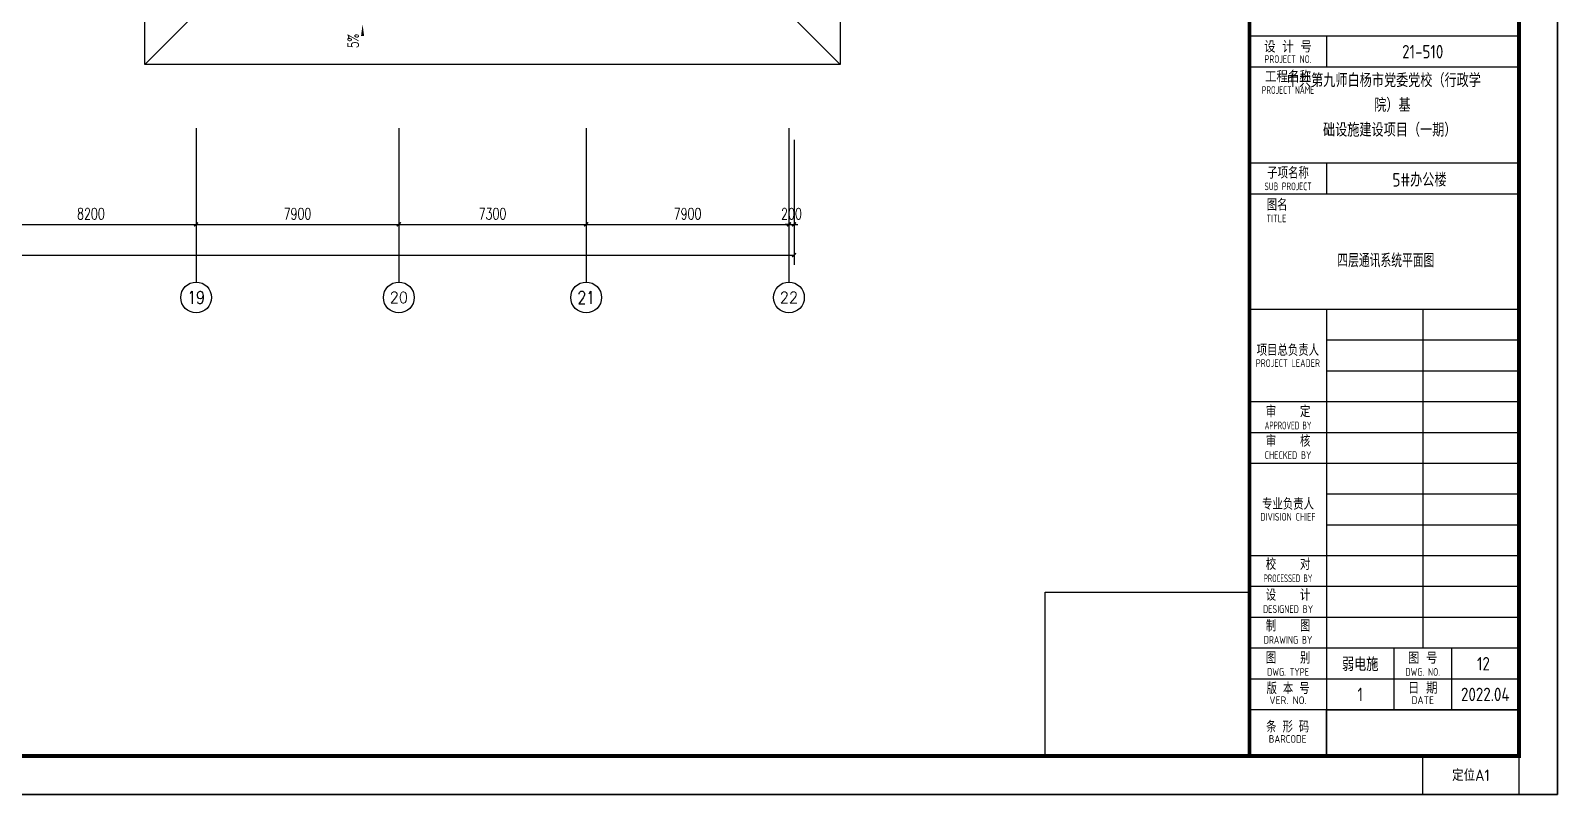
# Model space of a CAD drawing. Extents: x 1398449 to 2142961, y 256969 to 1032940.
# Drawn here: x 1628439 to 1687939, y 394257 to 424031 of the extents above; entities that cross this region are included whole.
import ezdxf
from ezdxf.enums import TextEntityAlignment as Align

# ---------------------------------------------------------------- set-up
doc = ezdxf.new("R2010")
doc.units = 0
doc.header["$LTSCALE"] = 1500
doc.header["$PDSIZE"] = 50
for name, color, linetype in [('1-建筑底图', 8, 'Continuous'), ('AXIS_TEXT', 7, 'Continuous'), ('BTTK', 7, 'Continuous'), ('PUB_TITLE', 4, 'Continuous'), ('TEL_TEXT', 7, 'Continuous'), ('党校-主楼（一期）参照$0$PUB_TITLE', 7, 'Continuous')]:
    doc.layers.add(name, color=color, linetype=linetype)
doc.layers.add('yichutu', color=7, linetype='Continuous', true_color=0xffffff, plot=False)
doc.layers.add('条形码', color=7, linetype='Continuous', plot=False)
doc.layers.add('验收章', color=7, linetype='Continuous', plot=False)
doc.styles.add('_TCH_AXIS', font='COMPLEX', dxfattribs={"bigfont": 'GBCBIG'})
doc.styles.add('_TCH_DIM_T3', font='SIMPLEX', dxfattribs={"width": 0.705882, "bigfont": 'GBCBIG'})
doc.styles.add('_TEL_DIM', font='SIMPLEX', dxfattribs={"width": 0.8, "height": 3.5, "bigfont": 'HZTXT'})
doc.styles.add('A_DIM', font='simplex.shx', dxfattribs={"width": 0.7, "bigfont": 'gbcbig.shx'})
doc.styles.add('COMPLEX', font='COMPLEX')
doc.styles.add('HZ(TK)', font='geniso.shx', dxfattribs={"width": 0.9, "bigfont": 'hztxt.shx'})
doc.styles.get("Standard").update_dxf_attribs({"font": 'gbeitc.shx', "bigfont": 'gbcbig.shx'})
doc.linetypes.add('JIEDI', pattern='A,1.25,-0.25,0.25,-0.25,0.625,["/",Standard,S=0.6,R=0,X=0,Y=-0.3],0.625,-0.25,0.25,-0.25', length=4)
doc.dimstyles.new('_TCH_ARCH&&150', dxfattribs={"dimtxt": 446.25, "dimasz": 150, "dimexe": 375, "dimexo": 450, "dimgap": 189.375, "dimtad": 1, "dimdec": 0, "dimzin": 0, "dimdsep": 46, "dimtxsty": '_TCH_DIM_T3', "dimblk": 'ARCHTICK', "dimcen": 0.09, "dimclrt": 7, "dimazin": 2, "dimtfac": 1, "dimtdec": 0, "dimtix": 1, "dimtmove": 2, "dimatfit": 3, "dimfxl": 1, "dimtolj": 1, "dimtzin": 0, "dimarcsym": 0})

# ---------------------------------------------------------------- blocks, each defined once
blk = doc.blocks.new('_ArchTick')
at = {"color": 0, "linetype": 'ByBlock', "const_width": 0.4}
blk.add_lwpolyline([(-0.5, -0.5), (0.5, 0.5)], dxfattribs=at)
blk = doc.blocks.new('*D443')
at = {"layer": '1-建筑底图', "color": 0, "lineweight": -2, "transparency": 16777216}
for p, q in [((109600, -2828), (109600, -6503)), ((117800, -2828), (117800, -6503)), ((109600, -6128), (117800, -6128))]:
    blk.add_line(p, q, dxfattribs=at)
at = {"layer": 'Defpoints', "color": 0}
for p in [(109600, -2378), (117800, -2378), (117800, -6128)]:
    blk.add_point(p, dxfattribs=at)
at = {"layer": '1-建筑底图', "color": 0, "lineweight": -2, "transparency": 16777216, "xscale": 150, "yscale": 150, "zscale": 150, "rotation": 180}
blk.add_blockref('_ArchTick', (109600, -6128), dxfattribs=at)
at = {"layer": '1-建筑底图', "color": 0, "lineweight": -2, "transparency": 16777216, "xscale": 150, "yscale": 150, "zscale": 150}
blk.add_blockref('_ArchTick', (117800, -6128), dxfattribs=at)
at = {"layer": '1-建筑底图', "color": 7, "transparency": 16777216, "insert": (113700, -5716), "char_height": 446.2, "attachment_point": 5, "style": '_TCH_DIM_T3'}
blk.add_mtext('\\A1;8200', dxfattribs=at)
blk = doc.blocks.new('*D444')
at = {"layer": '1-建筑底图', "color": 0, "lineweight": -2, "transparency": 16777216}
for p, q in [((117800, -2828), (117800, -6503)), ((125700, -2828), (125700, -6503)), ((117800, -6128), (125700, -6128))]:
    blk.add_line(p, q, dxfattribs=at)
at = {"layer": 'Defpoints', "color": 0}
for p in [(117800, -2378), (125700, -2378), (125700, -6128)]:
    blk.add_point(p, dxfattribs=at)
at = {"layer": '1-建筑底图', "color": 0, "lineweight": -2, "transparency": 16777216, "xscale": 150, "yscale": 150, "zscale": 150, "rotation": 180}
blk.add_blockref('_ArchTick', (117800, -6128), dxfattribs=at)
at = {"layer": '1-建筑底图', "color": 0, "lineweight": -2, "transparency": 16777216, "xscale": 150, "yscale": 150, "zscale": 150}
blk.add_blockref('_ArchTick', (125700, -6128), dxfattribs=at)
at = {"layer": '1-建筑底图', "color": 7, "transparency": 16777216, "insert": (121750, -5716), "char_height": 446.2, "attachment_point": 5, "style": '_TCH_DIM_T3'}
blk.add_mtext('\\A1;7900', dxfattribs=at)
blk = doc.blocks.new('*D445')
at = {"layer": '1-建筑底图', "color": 0, "lineweight": -2, "transparency": 16777216}
for p, q in [((125700, -2828), (125700, -6503)), ((133000, -2828), (133000, -6503)), ((125700, -6128), (133000, -6128))]:
    blk.add_line(p, q, dxfattribs=at)
at = {"layer": 'Defpoints', "color": 0}
for p in [(125700, -2378), (133000, -2378), (133000, -6128)]:
    blk.add_point(p, dxfattribs=at)
at = {"layer": '1-建筑底图', "color": 0, "lineweight": -2, "transparency": 16777216, "xscale": 150, "yscale": 150, "zscale": 150, "rotation": 180}
blk.add_blockref('_ArchTick', (125700, -6128), dxfattribs=at)
at = {"layer": '1-建筑底图', "color": 0, "lineweight": -2, "transparency": 16777216, "xscale": 150, "yscale": 150, "zscale": 150}
blk.add_blockref('_ArchTick', (133000, -6128), dxfattribs=at)
at = {"layer": '1-建筑底图', "color": 7, "transparency": 16777216, "insert": (129350, -5716), "char_height": 446.2, "attachment_point": 5, "style": '_TCH_DIM_T3'}
blk.add_mtext('\\A1;7300', dxfattribs=at)
blk = doc.blocks.new('*D446')
at = {"layer": '1-建筑底图', "color": 0, "lineweight": -2, "transparency": 16777216}
for p, q in [((133000, -2828), (133000, -6503)), ((140900, -2828), (140900, -6503)), ((133000, -6128), (140900, -6128))]:
    blk.add_line(p, q, dxfattribs=at)
at = {"layer": 'Defpoints', "color": 0}
for p in [(133000, -2378), (140900, -2378), (140900, -6128)]:
    blk.add_point(p, dxfattribs=at)
at = {"layer": '1-建筑底图', "color": 0, "lineweight": -2, "transparency": 16777216, "xscale": 150, "yscale": 150, "zscale": 150, "rotation": 180}
blk.add_blockref('_ArchTick', (133000, -6128), dxfattribs=at)
at = {"layer": '1-建筑底图', "color": 0, "lineweight": -2, "transparency": 16777216, "xscale": 150, "yscale": 150, "zscale": 150}
blk.add_blockref('_ArchTick', (140900, -6128), dxfattribs=at)
at = {"layer": '1-建筑底图', "color": 7, "transparency": 16777216, "insert": (136950, -5716), "char_height": 446.2, "attachment_point": 5, "style": '_TCH_DIM_T3'}
blk.add_mtext('\\A1;7900', dxfattribs=at)
blk = doc.blocks.new('*D447')
at = {"layer": '1-建筑底图', "color": 0, "lineweight": -2, "transparency": 16777216}
for p, q in [((140900, -2828), (140900, -6503)), ((141100, -2828), (141100, -6503)), ((140900, -6128), (140750, -6128)), ((140900, -6128), (141100, -6128)), ((141100, -6128), (141250, -6128))]:
    blk.add_line(p, q, dxfattribs=at)
at = {"layer": 'Defpoints', "color": 0}
for p in [(140900, -2378), (141100, -2378), (141100, -6128)]:
    blk.add_point(p, dxfattribs=at)
at = {"layer": '1-建筑底图', "color": 0, "lineweight": -2, "transparency": 16777216, "xscale": 150, "yscale": 150, "zscale": 150}
blk.add_blockref('_ArchTick', (140900, -6128), dxfattribs=at)
at = {"layer": '1-建筑底图', "color": 0, "lineweight": -2, "transparency": 16777216, "xscale": 150, "yscale": 150, "zscale": 150, "rotation": 180}
blk.add_blockref('_ArchTick', (141100, -6128), dxfattribs=at)
at = {"layer": '1-建筑底图', "color": 7, "transparency": 16777216, "insert": (141000, -5716), "char_height": 446.2, "attachment_point": 5, "style": '_TCH_DIM_T3'}
blk.add_mtext('\\A1;200', dxfattribs=at)
blk = doc.blocks.new('*D448')
at = {"layer": '1-建筑底图', "color": 0, "lineweight": -2, "transparency": 16777216}
for p, q in [((1900, -2828), (1900, -7703)), ((141100, -2828), (141100, -7703)), ((1900, -7328), (141100, -7328))]:
    blk.add_line(p, q, dxfattribs=at)
at = {"layer": 'Defpoints', "color": 0}
for p in [(1900, -2378), (141100, -2378), (141100, -7328)]:
    blk.add_point(p, dxfattribs=at)
at = {"layer": '1-建筑底图', "color": 0, "lineweight": -2, "transparency": 16777216, "xscale": 150, "yscale": 150, "zscale": 150, "rotation": 180}
blk.add_blockref('_ArchTick', (1900, -7328), dxfattribs=at)
at = {"layer": '1-建筑底图', "color": 0, "lineweight": -2, "transparency": 16777216, "xscale": 150, "yscale": 150, "zscale": 150}
blk.add_blockref('_ArchTick', (141100, -7328), dxfattribs=at)
at = {"layer": '1-建筑底图', "color": 7, "transparency": 16777216, "insert": (71500, -6916), "char_height": 446.2, "attachment_point": 5, "style": '_TCH_DIM_T3'}
blk.add_mtext('\\A1;139200', dxfattribs=at)
blk = doc.blocks.new('_AXISO')
blk.add_circle((0, 0), 0.5)
at = {"layer": 'AXIS_TEXT', "style": 'COMPLEX', "width": 1.041667}
blk.add_attdef('A', text='', height=0.56, dxfattribs=at).set_placement((-0.25, -0.28), (0.25, -0.28), align=Align.FIT)
blk = doc.blocks.new('vhtemplate_2020年新竖式图框_A1_1_2', base_point=(-420.5, 0))
at = {"layer": 'BTTK'}
for p, q in [((831, 197), (761, 197)), ((781, 197), (781, 189)), ((831, 189), (761, 189)), ((831, 164), (761, 164)), ((781, 164), (781, 156)), ((831, 156), (761, 156)), ((831, 126), (761, 126)), ((781, 126), (781, 10)), ((806, 126), (806, 38)), ((831, 118), (781, 118)), ((831, 110), (781, 110)), ((831, 102), (761, 102)), ((831, 94), (761, 94)), ((831, 86), (761, 86)), ((831, 78), (781, 78)), ((831, 70), (781, 70)), ((831, 62), (761, 62)), ((831, 54), (761, 54)), ((831, 46), (761, 46)), ((831, 38), (761, 38)), ((798.5, 38), (798.5, 22)), ((813.5, 38), (813.5, 22)), ((831, 30), (761, 30)), ((831, 22), (761, 22))]:
    blk.add_line(p, q, dxfattribs=at)
at = {"layer": 'PUB_TITLE', "color": 7}
blk.add_lwpolyline([(-420.5, 594), (841, 594), (841, 0), (-420.5, 0)], close=True, dxfattribs=at)
at = {"layer": 'PUB_TITLE', "const_width": 1}
blk.add_lwpolyline([(-395.5, 10), (831, 10), (831, 584), (-395.5, 584)], close=True, dxfattribs=at)
blk.add_lwpolyline([(761, 10), (761, 584)], dxfattribs=at)
at = {"layer": '条形码'}
blk.add_lwpolyline([(781, 22), (831, 22), (831, 10), (781, 10)], close=True, dxfattribs=at)
at = {"layer": '验收章'}
for points in [[(761, 10), (707.93, 10), (707.93, 52.53), (761, 52.53)], [(806, 10), (831, 10), (831, 0), (806, 0)]]:
    blk.add_lwpolyline(points, close=True, dxfattribs=at)
at = {"layer": 'BTTK', "style": 'HZ(TK)'}
for s, height, p in [('设 计 号', 3, (771, 194.28)), ('工程名称', 3, (771, 186.52)), ('图 号', 3, (806, 35.46)), ('日 期', 3, (806, 27.67)), ('VER. NO.', 2, (771, 24.48)), ('DATE', 2, (806, 24.52))]:
    blk.add_text(s, height=height, dxfattribs=at).set_placement(p, align=Align.MIDDLE_CENTER)
for s, height, width, p in [('PROJECT NO.', 2, 0.75, (771, 191.07)), ('PROJECT NAME', 2, 0.65, (771, 183.03)), ('子项名称', 3, 0.9, (771, 161.52)), ('SUB PROJECT', 2, 0.65, (771, 158.01)), ('项目总负责人', 3, 0.9, (770.96, 115.45)), ('PROJECT LEADER', 2, 0.8, (770.96, 112.09)), ('审    定', 3, 0.9, (771.02, 99.52)), ('APPROVED BY', 2, 0.6, (771.02, 95.87)), ('审    核', 3, 0.9, (771.02, 91.83)), ('CHECKED BY', 2, 0.7, (771.02, 88.18)), ('专业负责人', 3, 0.9, (771, 75.48)), ('DIVISION CHIEF', 2, 0.8, (771, 72.15)), ('校    对', 3, 0.9, (771.02, 59.83)), ('PROCESSED BY', 2, 0.6, (771.02, 56.17)), ('设    计', 3, 0.9, (771.02, 51.83)), ('DESIGNED BY', 2, 0.7, (771.02, 48.17)), ('制    图', 3, 0.9, (771.02, 43.83)), ('DRAWING BY', 2, 0.7, (771.02, 40.17)), ('图    别', 3, 0.9, (771.02, 35.5)), ('DWG. TYPE', 2, 0.8, (771.02, 31.84)), ('DWG. NO.', 2, 0.7, (806, 31.84)), ('版 本 号', 3, 0.9, (771.02, 27.57)), ('条 形 码', 3, 0.9, (770.9, 17.6)), ('BARCODE', 2, 0.95, (770.9, 14.42))]:
    blk.add_text(s, height=height, dxfattribs=dict(at, width=width)).set_placement(p, align=Align.MIDDLE_CENTER)
for s, height, width, p in [('图名', 3, 0.9, (765.46, 153.22)), ('TITLE', 2, 0.8, (765.4, 149.68))]:
    blk.add_text(s, height=height, dxfattribs=dict(at, width=width)).set_placement(p, align=Align.MIDDLE_LEFT)
at = {"layer": 'BTTK', "color": 4, "style": 'HZ(TK)', "width": 0.9}
for tag, p in [('合作单位', (796, 511.5)), ('建设单位', (796, 209.5)), ('工程名称', (796, 176.5)), ('子项名称', (806, 160)), ('图纸名称', (796, 141))]:
    blk.add_attdef(tag, text='', height=3.5, dxfattribs=at).set_placement(p, align=Align.MIDDLE_CENTER)
for tag, p in [('注册证书号', (808.5, 309.01)), ('注册印章号', (808.5, 301.01)), ('设计号', (806, 193)), ('图别', (789.75, 34)), ('图号', (822.25, 34)), ('版本号', (789.75, 26)), ('日期', (822.25, 26))]:
    blk.add_attdef(tag, text='', height=3.5, dxfattribs=at).set_placement(p, align=Align.MIDDLE)
at = {"layer": '验收章', "style": 'HZ(TK)'}
blk.add_text('定位A1', height=3, dxfattribs=at).set_placement((818.5, 5), align=Align.MIDDLE_CENTER)
blk = doc.blocks.new('yct-1261-594-189225-89100-150-1004.0')
at = {"layer": 'yichutu', "color": 7, "true_color": 0xffffff}
blk.add_lwpolyline([(0, 0), (0, 89100), (189225, 89100), (189225, 0)], close=True, dxfattribs=at)
blk = doc.blocks.new('1-四层建筑底图')
at = {"layer": '1-建筑底图'}
for p, q in [((115800, 100), (118000, 2300)), ((142900, 100), (140700, 2300)), ((117800, -2378.1), (117800, -8378.1)), ((125700, -2378.1), (125700, -8378.1)), ((133000, -2378.1), (133000, -8378.1)), ((140900, -2378.1), (140900, -8378.1))]:
    blk.add_line(p, q, dxfattribs=at)
blk.add_lwpolyline([(115800, 33500), (115800, 40400), (142900, 40400), (142900, 100), (115800, 100), (115800, 30100)], dxfattribs=at)
blk.add_lwpolyline([(124286.7, 241.9, 0, 0, 0), (124286.7, 1665.7, 0, 120, 0), (124286.7, 1215.7, 0, 0, 0)], format="xyseb", dxfattribs=at)
ref = blk.add_blockref('_AXISO', (117800, -8978.1), dxfattribs=dict(at, xscale=1200, yscale=1200, zscale=1200))
ref.add_attrib('A', '19', dxfattribs={"layer": 'AXIS_TEXT', "height": 492.67, "style": '_TCH_AXIS'}).set_placement((117459.8, -9224.5), (118140.2, -9224.5), align=Align.FIT)
ref = blk.add_blockref('_AXISO', (125700, -8978.1), dxfattribs=dict(at, xscale=1200, yscale=1200, zscale=1200))
ref.add_attrib('A', '20', dxfattribs={"layer": 'AXIS_TEXT', "height": 441.41, "style": '_TCH_AXIS'}).set_placement((125342.7, -9198.8), (126057.3, -9198.8), align=Align.FIT)
ref = blk.add_blockref('_AXISO', (133000, -8978.1), dxfattribs=dict(at, xscale=1200, yscale=1200, zscale=1200))
ref.add_attrib('A', '21', dxfattribs={"layer": 'AXIS_TEXT', "height": 492.67, "style": '_TCH_AXIS'}).set_placement((132659.8, -9224.5), (133340.2, -9224.5), align=Align.FIT)
ref = blk.add_blockref('_AXISO', (140900, -8978.1), dxfattribs=dict(at, xscale=1200, yscale=1200, zscale=1200))
ref.add_attrib('A', '22', dxfattribs={"layer": 'AXIS_TEXT', "height": 441.41, "style": '_TCH_AXIS'}).set_placement((140542.7, -9198.8), (141257.3, -9198.8), align=Align.FIT)
at = {"layer": '1-建筑底图', "color": 7, "style": 'A_DIM', "width": 0.7}
blk.add_text('5%', height=420, rotation=90, dxfattribs=at).set_placement((124129.2, 738.9))
at = {"layer": '1-建筑底图'}
for p1, p2, distance, picture, middle in [((1900, -2378.1), (141100, -2378.1), -4950, '*D448', (71500, -6915.6)), ((109600, -2378.1), (117800, -2378.1), -3750, '*D443', (113700, -5715.6)), ((117800, -2378.1), (125700, -2378.1), -3750, '*D444', (121750, -5715.6)), ((125700, -2378.1), (133000, -2378.1), -3750, '*D445', (129350, -5715.6)), ((133000, -2378.1), (140900, -2378.1), -3750, '*D446', (136950, -5715.6)), ((140900, -2378.1), (141100, -2378.1), -3750, '*D447', (141000, -5715.6))]:
    dim = blk.add_aligned_dim(p1=p1, p2=p2, distance=distance, dimstyle='_TCH_ARCH&&150', dxfattribs=at)
    dim.commit()
    dim.dimension.update_dxf_attribs({"geometry": picture, "text_midpoint": middle})

msp = doc.modelspace()

# ---------------------------------------------------------------- linework, layer by layer
at = {"layer": '党校-主楼（一期）参照$0$PUB_TITLE'}
msp.add_lwpolyline([(1498789.3, 394256.9), (1687939.3, 394256.9), (1687939.3, 483356.9), (1498789.3, 483356.9)], close=True, dxfattribs=at)
at = {"layer": '党校-主楼（一期）参照$0$PUB_TITLE', "const_width": 150}
msp.add_lwpolyline([(1502539.3, 395756.9), (1686439.3, 395756.9), (1686439.3, 481856.9), (1502539.3, 481856.9)], close=True, dxfattribs=at)

# ---------------------------------------------------------------- block references
ref = msp.add_blockref('vhtemplate_2020年新竖式图框_A1_1_2', (1498714.3, 394256.9), dxfattribs=dict(xscale=150, yscale=150, zscale=150))
ref.add_attrib('日期', '2022.04', dxfattribs={"layer": 'BTTK', "color": 4, "height": 525, "style": 'HZ(TK)', "width": 0.9}).set_placement((1685126.8, 398156.9), align=Align.MIDDLE)
ref.add_attrib('版本号', '1', dxfattribs={"layer": 'BTTK', "color": 4, "height": 525, "style": 'HZ(TK)', "width": 0.9}).set_placement((1680251.8, 398156.9), align=Align.MIDDLE)
ref.add_attrib('图别', '弱电施', dxfattribs={"layer": 'BTTK', "color": 4, "height": 525, "style": 'HZ(TK)', "width": 0.9}).set_placement((1680251.8, 399356.9), align=Align.MIDDLE)
ref.add_attrib('设计号', '21-510', dxfattribs={"layer": 'BTTK', "color": 4, "height": 525, "style": 'HZ(TK)', "width": 0.9}).set_placement((1682689.3, 423206.9), align=Align.MIDDLE)
ref.add_attrib('子项名称_001', '5#办公楼', (1681509.3, 417948.2), dxfattribs={"layer": 'BTTK', "color": 4, "height": 525, "style": 'HZ(TK)', "width": 0.9})
ref.add_attrib('工程名称_001', '中共第九师白杨市党委党校（行政学', (1677397.8, 421825.6), dxfattribs={"layer": 'BTTK', "color": 4, "height": 525, "style": 'HZ(TK)', "width": 0.9})
ref.add_attrib('工程名称_002', '院）基', (1680799.4, 420863.1), dxfattribs={"layer": 'BTTK', "color": 4, "height": 525, "style": 'HZ(TK)', "width": 0.9})
ref.add_attrib('工程名称_003', '础设施建设项目（一期）', (1678804.7, 419895.7), dxfattribs={"layer": 'BTTK', "color": 4, "height": 525, "style": 'HZ(TK)', "width": 0.9})
at = {"layer": '1-建筑底图', "linetype": 'JIEDI'}
msp.add_blockref('1-四层建筑底图', (1517091, 422605), dxfattribs=at)
at = {"layer": 'yichutu'}
msp.add_blockref('yct-1261-594-189225-89100-150-1004.0', (1498714.3, 394256.9), dxfattribs=at)

# ---------------------------------------------------------------- texts
at = {"layer": 'TEL_TEXT', "color": 4}
for s, style, width, p in [('四层通讯系统平面图', '_TEL_DIM', 0.8, (1679362.2, 414806)), ('12', 'HZ(TK)', 0.9, (1684805, 399089.3))]:
    msp.add_text(s, height=525, dxfattribs=dict(at, style=style, width=width)).set_placement(p)

doc.saveas('drawing.dxf')
